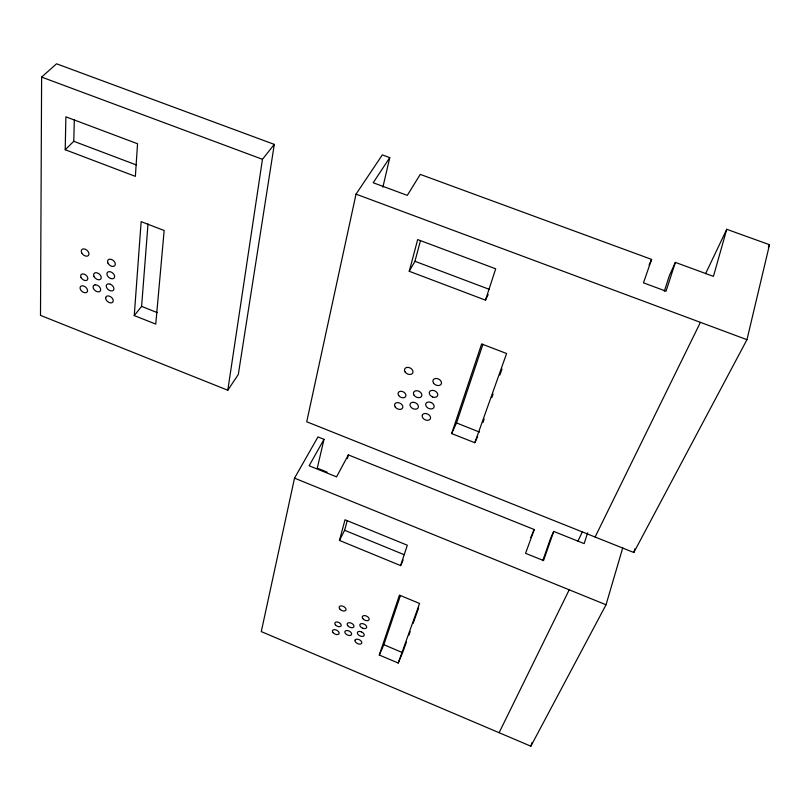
<?xml version="1.0" encoding="UTF-8"?>
<svg xmlns="http://www.w3.org/2000/svg" width="810" height="810" viewBox="0 0 810 810"><rect width="100%" height="100%" fill="white"/><g stroke="black" fill="none" stroke-linecap="round" stroke-linejoin="round"><path stroke-width="1.21" d="M41.614 77.082L40.5 315.373L227.802 390.228L238.322 374.463L274.296 144.393L56.548 63.798L41.614 77.082L262.46 159.297L274.296 144.393M65.215 149.739L65.883 116.822L137.558 143.755L135.361 176.367L65.215 149.739L73.781 141.284L74.328 119.84M134.257 315.596L141.143 221.646L164.157 230.496L155.763 324.101L134.257 315.596L141.608 306.372L148.007 223.955M227.802 390.228L262.46 159.297M327.098 472.129L317.267 468.15L324 439.334L317.966 436.914L294.516 478.143L261.286 631.597L530.854 746.202L606.032 604.776L622.738 547.864M382.877 187.201L389.782 157.626L382.33 154.892L356.025 194.137L306.727 421.767L633.825 552.501L746.962 339.673L769.5 244.731L726.752 229.291L705.561 273.709M347.399 458.571L348.341 454.896L534.236 529.538L525.568 553.311L543.54 560.581L553.726 531.421L584.152 543.611L587.655 532.798M409.242 271.279L417.676 239.578L495.7 268.809L485.463 300.135L409.242 271.279L414.943 261.296L420.491 240.621M339.471 540.442L345.009 519.767L407.308 545.231L400.616 565.593L339.471 540.442L344.625 530.287L347.257 520.547M726.752 229.291L713.438 276.372L675.358 262.399L669.394 275.582L664.322 291.225M633.825 552.501L634.848 548.896M530.854 746.202L531.988 742.608M675.358 262.399L666.053 291.205L643.474 282.842L651.604 259.402L420.258 174.383L407.298 195.372L373.187 182.746L389.782 157.626M451.646 433.573L481.646 343.946L506.604 353.514L474.842 442.726L451.646 433.573L456.536 422.942L482.973 344.22M379.293 655.037L399.451 595.127L419.55 603.46L398.226 663.025L379.293 655.037L383.849 644.689L400.444 595.522M542.781 560.621L550.527 538.478L553.726 531.421M482.902 422.577L484.177 419.013M491.812 397.619L493.077 394.055M499.861 375.04L501.987 369.097M406.397 642.158L402.621 652.698L383.849 644.689M408.918 635.131L410.174 631.618M413.12 623.417L418.578 608.199M398.226 663.025L402.135 653.842M530.732 537.587L534.236 529.538M649.083 265.194L651.604 259.402M474.842 442.726L477.647 436.347M400.616 565.593L403.147 560.004M577.935 541.12L582.289 532.008M485.463 300.135L488.167 294.587M499.112 732.716L569.217 589.812M595.107 537.03L700.417 322.35M768.346 246.989L769.5 244.731M348.341 454.896L336.565 476.867L309.126 465.77L324 439.334M356.025 194.137L746.962 339.673M414.943 261.296L489.311 289.352M73.781 141.284L136.272 164.926M456.536 422.942L479.51 432.094M141.608 306.372L157.292 312.63M294.516 478.143L606.032 604.776M344.625 530.287L404.17 554.698M105.705 297.574L105.685 298.404A4.303 2.835 38.9 0 0 108.864 302.363L109.856 302.738A4.303 2.835 38.9 0 0 113.238 300.682A4.303 2.835 38.9 0 0 109.694 296.278A4.303 2.835 38.9 0 0 105.705 297.574M355.144 640.021L354.993 640.568A3.625 2.106 25.7 0 0 357.402 643.504L358.273 643.859A3.625 2.106 25.7 0 0 361.756 642.907A3.625 2.106 25.7 0 0 359.093 639.637A3.625 2.106 25.7 0 0 355.144 640.021M422.405 414.983L422.192 415.783A4.404 3.119 25.9 0 0 424.997 419.712L426.07 420.117A4.404 3.119 25.9 0 0 430.505 418.314A4.404 3.119 25.9 0 0 427.376 413.94A4.404 3.119 25.9 0 0 422.405 414.983M95.104 284.847L94.294 285.049A4.323 2.845 39.5 0 0 94.102 289.545A4.323 2.845 39.5 0 0 99.458 291.661A4.323 2.845 39.5 0 0 99.66 287.155L98.901 286.345A4.323 2.845 39.5 0 0 95.104 284.847M412.948 402.317L411.956 402.469A4.415 3.139 26.5 0 0 410.68 406.762A4.415 3.139 26.5 0 0 416.472 409.03A4.415 3.139 26.5 0 0 417.747 404.747L417.049 403.927A4.415 3.139 26.5 0 0 412.948 402.317M347.085 630.534L346.295 630.565A3.635 2.126 26.1 0 0 345.435 633.471A3.635 2.126 26.1 0 0 350.153 635.455A3.635 2.126 26.1 0 0 351.034 632.559L350.436 631.942A3.635 2.126 26.1 0 0 347.085 630.534M110.271 284.209L109.279 283.925A4.344 2.875 39.3 0 0 106.282 285.91A4.344 2.875 39.3 0 0 108.945 290.122L109.927 290.618A4.344 2.875 39.3 0 0 113.916 288.917A4.344 2.875 39.3 0 0 110.271 284.209M430.859 402.428L429.756 402.114A4.445 3.179 25.9 0 0 425.787 403.866A4.445 3.179 25.9 0 0 427.933 408.017L428.966 408.534A4.445 3.179 25.9 0 0 434.038 407.106A4.445 3.179 25.9 0 0 430.859 402.428M361.442 631.871L360.541 631.567A3.655 2.147 25.7 0 0 357.433 632.509A3.655 2.147 25.7 0 0 359.306 635.546L360.156 635.982A3.655 2.147 25.7 0 0 364.156 635.344A3.655 2.147 25.7 0 0 361.442 631.871M432.55 396.961L431.517 396.434A4.485 3.24 25.9 0 1 430.95 390.612A4.485 3.24 25.9 0 1 437.704 394.014A4.485 3.24 25.9 0 1 432.55 396.961M110.585 278.478L109.603 277.982A4.384 2.926 39.7 0 1 107.932 271.968A4.384 2.926 39.7 0 1 114.331 275.218A4.384 2.926 39.7 0 1 110.585 278.478M362.586 628.185L361.736 627.75A3.685 2.177 25.7 0 1 361.068 623.67A3.685 2.177 25.7 0 1 366.586 626.505A3.685 2.177 25.7 0 1 362.586 628.185M339.755 608.968A3.696 2.197 26.4 0 0 345.708 610.396A3.696 2.197 26.4 0 0 342.316 606.032A3.696 2.197 26.4 0 0 339.755 608.968M362.839 618.637A3.706 2.207 25.7 0 0 368.844 620.085A3.706 2.207 25.7 0 0 365.482 615.732A3.706 2.207 25.7 0 0 362.839 618.637M347.743 625.684A3.665 2.157 26.1 0 0 353.656 627.122A3.665 2.157 26.1 0 0 350.305 622.839A3.665 2.157 26.1 0 0 347.743 625.684M335.391 624.783A3.432 2.015 26.4 0 0 340.919 626.14A3.432 2.015 26.4 0 0 337.75 622.11A3.432 2.015 26.4 0 0 335.391 624.783M333.021 632.559A3.615 2.106 26.4 0 0 338.843 633.997A3.615 2.106 26.4 0 0 335.502 629.775A3.615 2.106 26.4 0 0 333.021 632.559M405.142 372.023A4.506 3.28 27.4 0 0 412.533 373.329A4.506 3.28 27.4 0 0 408.554 367.436A4.506 3.28 27.4 0 0 405.142 372.023M433.522 383.089A4.526 3.301 25.9 0 0 440.994 384.416A4.526 3.301 25.9 0 0 437.066 378.533A4.526 3.301 25.9 0 0 433.522 383.089M414.082 395.229A4.455 3.2 26.6 0 0 421.402 396.566A4.455 3.2 26.6 0 0 417.494 390.795A4.455 3.2 26.6 0 0 414.082 395.229M398.672 395.493A4.171 2.987 27.3 0 0 405.506 396.748A4.171 2.987 27.3 0 0 401.8 391.341A4.171 2.987 27.3 0 0 398.672 395.493M395.219 407.005A4.384 3.108 27.2 0 0 402.398 408.341A4.384 3.108 27.2 0 0 398.5 402.681A4.384 3.108 27.2 0 0 395.219 407.005M81.709 252.892A4.435 2.946 40.9 0 0 88.401 255.514A4.435 2.946 40.9 0 0 85.252 249.207A4.435 2.946 40.9 0 0 81.709 252.892M107.983 263.149A4.425 2.977 40.1 0 0 114.716 265.791A4.425 2.977 40.1 0 0 111.628 259.504A4.425 2.977 40.1 0 0 107.983 263.149M94.041 276.544A4.364 2.886 39.9 0 0 100.663 279.156A4.364 2.886 39.9 0 0 97.575 273A4.364 2.886 39.9 0 0 94.041 276.544M81.081 277.536A4.101 2.693 40 0 0 87.278 279.987A4.101 2.693 40 0 0 84.351 274.205A4.101 2.693 40 0 0 81.081 277.536M80.494 289.565A4.303 2.805 39.7 0 0 87.004 292.147A4.303 2.805 39.7 0 0 83.926 286.112A4.303 2.805 39.7 0 0 80.494 289.565"/></g></svg>
